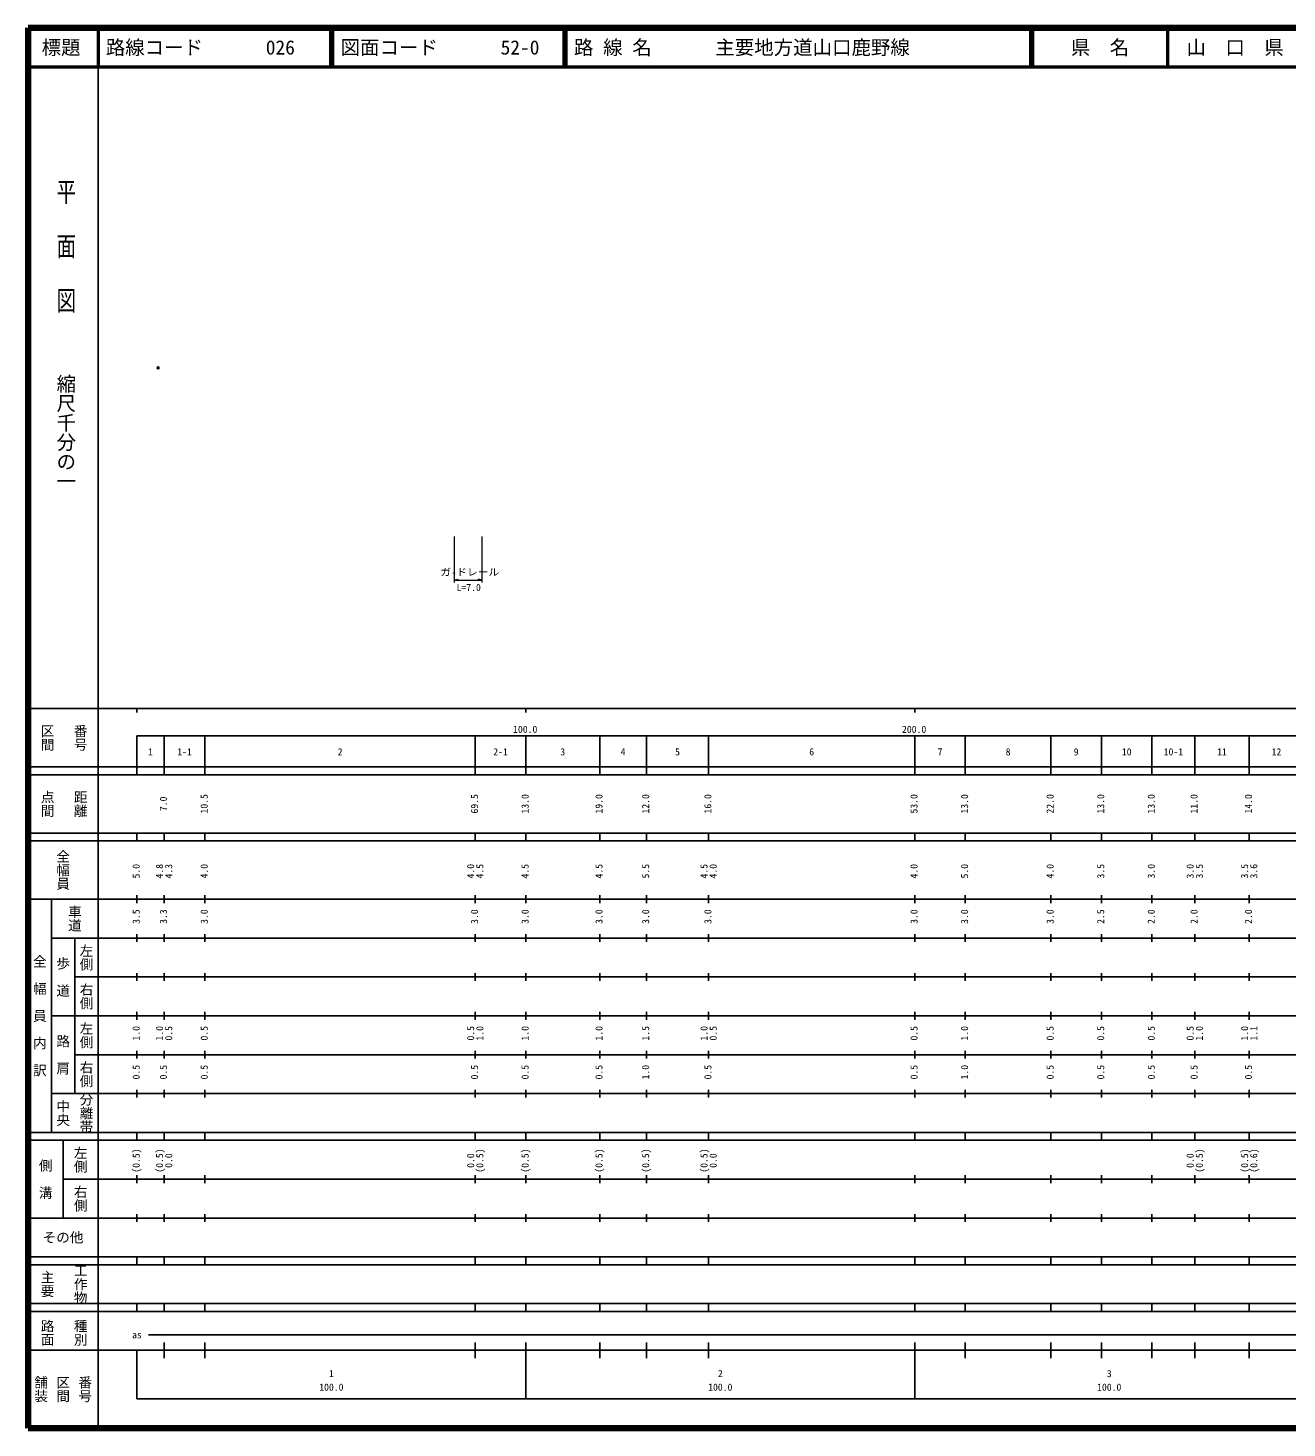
# Model space of a CAD drawing. Units: millimetres on the paper. Extents: x 40 to 680, y 20 to 380.
# Drawn here: x 40 to 363.7, y 20 to 380 of the extents above; entities that cross this region are included whole.
import ezdxf
from ezdxf.enums import TextEntityAlignment as Align

# ---------------------------------------------------------------- set-up
doc = ezdxf.new("R2010")
doc.units = ezdxf.units.MM
doc.header["$PDMODE"] = 32
doc.header["$PDSIZE"] = 0.5
doc.layers.add('M-OTRS', color=6, linetype='Continuous')
doc.layers.add('M-TTL-TXT', color=7, linetype='Continuous')
for name, color, linetype, lineweight in [('M-TTL', 2, 'Continuous', 140), ('M-TTL-BAND', 7, 'Continuous', 25), ('M-TTL-LINE', 7, 'Continuous', 50), ('旗揚げ', 7, 'Continuous', 13)]:
    doc.layers.add(name, color=color, linetype=linetype, lineweight=lineweight)
doc.styles.add('@ＭＳ ゴシック', font='')
doc.styles.add('ＭＳ ゴシック', font='')
doc.styles.get('@ＭＳ ゴシック').set_extended_font_data('@MS Gothic')
doc.styles.get('ＭＳ ゴシック').set_extended_font_data('MS Gothic')

msp = doc.modelspace()

# ---------------------------------------------------------------- linework, layer by layer
at = {"layer": 'M-OTRS'}
msp.add_point((73.46, 292.594), dxfattribs=at)
at = {"layer": 'M-TTL'}
for p, q in [((40, 380), (40, 20)), ((680, 380), (40, 380)), ((40, 20), (680, 20))]:
    msp.add_line(p, q, dxfattribs=at)
at = {"layer": 'M-TTL-BAND'}
for p, q in [((58, 370), (58, 20)), ((40, 205), (579, 205)), ((68, 205), (68, 204)), ((168, 205), (168, 204)), ((268, 205), (268, 204)), ((68, 198), (579, 198)), ((68, 198), (68, 188)), ((75, 188), (75, 198)), ((85.5, 188), (85.5, 198)), ((155, 188), (155, 198)), ((168, 188), (168, 198)), ((187, 188), (187, 198)), ((199, 188), (199, 198)), ((215, 188), (215, 198)), ((268, 188), (268, 198)), ((281, 188), (281, 198)), ((303, 188), (303, 198)), ((316, 188), (316, 198)), ((329, 188), (329, 198)), ((340, 188), (340, 198)), ((354, 188), (354, 198)), ((40, 190), (579, 190)), ((40, 188), (579, 188)), ((40, 173), (579, 173)), ((68, 171), (68, 173)), ((75, 171), (75, 173)), ((85.5, 171), (85.5, 173)), ((155, 171), (155, 173)), ((168, 171), (168, 173)), ((187, 171), (187, 173)), ((199, 171), (199, 173)), ((215, 171), (215, 173)), ((268, 171), (268, 173)), ((281, 171), (281, 173)), ((303, 171), (303, 173)), ((316, 171), (316, 173)), ((329, 171), (329, 173)), ((340, 171), (340, 173)), ((354, 171), (354, 173)), ((40, 171), (579, 171)), ((40, 156), (579, 156)), ((46, 96), (46, 156)), ((68, 155), (68, 157)), ((75, 155), (75, 157)), ((85.5, 155), (85.5, 157)), ((155, 155), (155, 157)), ((168, 155), (168, 157)), ((187, 155), (187, 157)), ((199, 155), (199, 157)), ((215, 155), (215, 157)), ((268, 155), (268, 157)), ((281, 155), (281, 157)), ((303, 155), (303, 157)), ((316, 155), (316, 157)), ((329, 155), (329, 157)), ((340, 155), (340, 157)), ((354, 155), (354, 157)), ((46, 146), (579, 146)), ((52, 146), (52, 106)), ((68, 145), (68, 147)), ((75, 145), (75, 147)), ((85.5, 145), (85.5, 147)), ((155, 145), (155, 147)), ((168, 145), (168, 147)), ((187, 145), (187, 147)), ((199, 145), (199, 147)), ((215, 145), (215, 147)), ((268, 145), (268, 147)), ((281, 145), (281, 147)), ((303, 145), (303, 147)), ((316, 145), (316, 147)), ((329, 145), (329, 147)), ((340, 145), (340, 147)), ((354, 145), (354, 147)), ((68, 135), (68, 137)), ((75, 135), (75, 137)), ((85.5, 135), (85.5, 137)), ((155, 135), (155, 137)), ((168, 135), (168, 137)), ((187, 135), (187, 137)), ((199, 135), (199, 137)), ((215, 135), (215, 137)), ((268, 135), (268, 137)), ((281, 135), (281, 137)), ((303, 135), (303, 137)), ((316, 135), (316, 137)), ((329, 135), (329, 137)), ((340, 135), (340, 137)), ((354, 135), (354, 137)), ((52, 136), (579, 136)), ((46, 126), (579, 126)), ((68, 125), (68, 127)), ((75, 125), (75, 127)), ((85.5, 125), (85.5, 127)), ((155, 125), (155, 127)), ((168, 125), (168, 127)), ((187, 125), (187, 127)), ((199, 125), (199, 127)), ((215, 125), (215, 127)), ((268, 125), (268, 127)), ((281, 125), (281, 127)), ((303, 125), (303, 127)), ((316, 125), (316, 127)), ((329, 125), (329, 127)), ((340, 125), (340, 127)), ((354, 125), (354, 127)), ((52, 116), (579, 116)), ((68, 115), (68, 117)), ((75, 115), (75, 117)), ((85.5, 115), (85.5, 117)), ((155, 115), (155, 117)), ((168, 115), (168, 117)), ((187, 115), (187, 117)), ((199, 115), (199, 117)), ((215, 115), (215, 117)), ((268, 115), (268, 117)), ((281, 115), (281, 117)), ((303, 115), (303, 117)), ((316, 115), (316, 117)), ((329, 115), (329, 117)), ((340, 115), (340, 117)), ((354, 115), (354, 117)), ((46, 106), (579, 106)), ((68, 105), (68, 107)), ((75, 105), (75, 107)), ((85.5, 105), (85.5, 107)), ((155, 105), (155, 107)), ((168, 105), (168, 107)), ((187, 105), (187, 107)), ((199, 105), (199, 107)), ((215, 105), (215, 107)), ((268, 105), (268, 107)), ((281, 105), (281, 107)), ((303, 105), (303, 107)), ((316, 105), (316, 107)), ((329, 105), (329, 107)), ((340, 105), (340, 107)), ((354, 105), (354, 107)), ((40, 96), (579, 96)), ((40, 94), (579, 94)), ((49, 94), (49, 74)), ((68, 94), (68, 96)), ((75, 94), (75, 96)), ((85.5, 94), (85.5, 96)), ((155, 94), (155, 96)), ((168, 94), (168, 96)), ((187, 94), (187, 96)), ((199, 94), (199, 96)), ((215, 94), (215, 96)), ((268, 94), (268, 96)), ((281, 94), (281, 96)), ((303, 94), (303, 96)), ((316, 94), (316, 96)), ((329, 94), (329, 96)), ((340, 94), (340, 96)), ((354, 94), (354, 96)), ((49, 84), (579, 84)), ((68, 83), (68, 85)), ((75, 83), (75, 85)), ((85.5, 83), (85.5, 85)), ((155, 83), (155, 85)), ((168, 83), (168, 85)), ((187, 83), (187, 85)), ((199, 83), (199, 85)), ((215, 83), (215, 85)), ((268, 83), (268, 85)), ((281, 83), (281, 85)), ((303, 83), (303, 85)), ((316, 83), (316, 85)), ((329, 83), (329, 85)), ((340, 83), (340, 85)), ((354, 83), (354, 85)), ((40, 74), (579, 74)), ((68, 73), (68, 75)), ((75, 73), (75, 75)), ((85.5, 73), (85.5, 75)), ((155, 73), (155, 75)), ((168, 73), (168, 75)), ((187, 73), (187, 75)), ((199, 73), (199, 75)), ((215, 73), (215, 75)), ((268, 73), (268, 75)), ((281, 73), (281, 75)), ((303, 73), (303, 75)), ((316, 73), (316, 75)), ((329, 73), (329, 75)), ((340, 73), (340, 75)), ((354, 73), (354, 75)), ((40, 64), (579, 64)), ((40, 62), (579, 62)), ((68, 62), (68, 64)), ((75, 62), (75, 64)), ((85.5, 62), (85.5, 64)), ((155, 62), (155, 64)), ((168, 62), (168, 64)), ((187, 62), (187, 64)), ((199, 62), (199, 64)), ((215, 62), (215, 64)), ((268, 62), (268, 64)), ((281, 62), (281, 64)), ((303, 62), (303, 64)), ((316, 62), (316, 64)), ((329, 62), (329, 64)), ((340, 62), (340, 64)), ((354, 62), (354, 64)), ((40, 52), (579, 52)), ((68, 50), (68, 52)), ((75, 50), (75, 52)), ((85.5, 50), (85.5, 52)), ((155, 50), (155, 52)), ((168, 50), (168, 52)), ((187, 50), (187, 52)), ((199, 50), (199, 52)), ((215, 50), (215, 52)), ((268, 50), (268, 52)), ((281, 50), (281, 52)), ((303, 50), (303, 52)), ((316, 50), (316, 52)), ((329, 50), (329, 52)), ((340, 50), (340, 52)), ((354, 50), (354, 52)), ((40, 50), (579, 50)), ((71, 44), (565, 44)), ((40, 40), (579, 40)), ((68, 40), (68, 27.5)), ((75, 38), (75, 42)), ((85.5, 38), (85.5, 42)), ((155, 38), (155, 42)), ((168, 27.5), (168, 42)), ((187, 38), (187, 42)), ((199, 38), (199, 42)), ((215, 38), (215, 42)), ((268, 27.5), (268, 42)), ((281, 38), (281, 42)), ((303, 38), (303, 42)), ((316, 38), (316, 42)), ((329, 38), (329, 42)), ((340, 38), (340, 42)), ((354, 38), (354, 42)), ((68, 27.5), (579, 27.5))]:
    msp.add_line(p, q, dxfattribs=at)
at = {"layer": 'M-TTL-LINE'}
for p, q in [((58, 380), (58, 370)), ((117.75, 380), (117.75, 370)), ((118.25, 380), (118.25, 370)), ((177.75, 380), (177.75, 370)), ((178.25, 380), (178.25, 370)), ((297.75, 380), (297.75, 370)), ((298.25, 380), (298.25, 370)), ((333, 380), (333, 370)), ((40, 370), (680, 370))]:
    msp.add_line(p, q, dxfattribs=at)
at = {"layer": '旗揚げ'}
for p, q in [((149.604, 249.238), (149.604, 237.381)), ((156.726, 249.238), (156.726, 237.381)), ((149.604, 237.982), (150.604, 238.232)), ((149.604, 237.982), (156.726, 237.982)), ((156.726, 237.982), (155.726, 238.232))]:
    msp.add_line(p, q, dxfattribs=at)

# ---------------------------------------------------------------- texts
at = {"layer": 'M-TTL-BAND', "style": '@ＭＳ ゴシック', "width": 1.4}
msp.add_text('平  面  図', height=3.666, rotation=270, dxfattribs=at).set_placement((49.777, 306.475), align=Align.MIDDLE_RIGHT)
at = {"layer": 'M-TTL-BAND', "style": '@ＭＳ ゴシック'}
msp.add_text('縮尺千分の一', height=3.666, rotation=270, dxfattribs=at).set_placement((49.777, 261.03), align=Align.MIDDLE_RIGHT)
for s, p in [('区間', (45, 197.5)), ('番号', (53.5, 197.5)), ('点間', (45, 180.5)), ('距離', (53.5, 180.5)), ('全幅員', (49, 163.5)), ('車道', (52, 151)), ('左側', (55, 141)), ('全\u3000幅\u3000員\u3000内\u3000訳', (43, 126)), ('歩\u3000道', (49, 136)), ('右側', (55, 131)), ('左側', (55, 121)), ('路\u3000肩', (49, 116)), ('右側', (55, 111)), ('分離帯', (55, 101)), ('中央', (49, 101)), ('左側', (53.5, 89)), ('側\u3000溝', (44.5, 84)), ('右側', (53.5, 79)), ('工作物', (53.5, 57)), ('主要', (45, 57)), ('路面', (45, 44.5)), ('種別', (53.5, 44.5)), ('舗装', (43.333, 30)), ('区間', (49, 30)), ('番号', (54.667, 30))]:
    msp.add_text(s, height=2.566, rotation=270, dxfattribs=at).set_placement(p, align=Align.MIDDLE_CENTER)
at = {"layer": 'M-TTL-BAND', "style": 'ＭＳ ゴシック'}
for s, p in [('100.0', (167.844, 198.195)), ('200.0', (267.844, 198.195)), ('1', (71.5, 192.405)), ('1-1', (80.25, 192.405)), ('2', (120.25, 192.405)), ('2-1', (161.5, 192.405)), ('3', (177.5, 192.405)), ('4', (193, 192.405)), ('5', (207, 192.405)), ('6', (241.5, 192.405)), ('7', (274.5, 192.405)), ('8', (292, 192.405)), ('9', (309.5, 192.405)), ('10', (322.5, 192.405)), ('10-1', (334.5, 192.405)), ('11', (347, 192.405)), ('12', (361, 192.405)), ('as', (68, 42.5)), ('1', (118, 32.523)), ('2', (218, 32.523)), ('3', (318, 32.523)), ('100.0', (118, 29.033)), ('100.0', (218, 29.033)), ('100.0', (318, 29.033))]:
    msp.add_text(s, height=1.833, dxfattribs=at).set_placement(p, align=Align.BOTTOM_CENTER)
for s, p in [('7.0', (76.264, 180.5)), ('10.5', (86.764, 180.5)), ('69.5', (156.264, 180.5)), ('13.0', (169.264, 180.5)), ('19.0', (188.264, 180.5)), ('12.0', (200.264, 180.5)), ('16.0', (216.264, 180.5)), ('53.0', (269.264, 180.5)), ('13.0', (282.264, 180.5)), ('22.0', (304.264, 180.5)), ('13.0', (317.264, 180.5)), ('13.0', (330.264, 180.5)), ('11.0', (341.264, 180.5)), ('14.0', (355.264, 180.5)), ('5.0', (69.264, 163.174)), ('4.8', (75.264, 163.174)), ('4.3', (77.634, 163.174)), ('4.0', (86.764, 163.174)), ('4.0', (155.264, 163.174)), ('4.5', (157.634, 163.174)), ('4.5', (169.264, 163.174)), ('4.5', (188.264, 163.174)), ('5.5', (200.264, 163.174)), ('4.5', (215.264, 163.174)), ('4.0', (217.634, 163.174)), ('4.0', (269.264, 163.174)), ('5.0', (282.264, 163.174)), ('4.0', (304.264, 163.174)), ('3.5', (317.264, 163.174)), ('3.0', (330.264, 163.174)), ('3.0', (340.264, 163.174)), ('3.5', (342.634, 163.174)), ('3.5', (354.264, 163.174)), ('3.6', (356.634, 163.174)), ('3.5', (69.264, 151.5)), ('3.3', (76.264, 151.5)), ('3.0', (86.764, 151.5)), ('3.0', (156.264, 151.5)), ('3.0', (169.264, 151.5)), ('3.0', (188.264, 151.5)), ('3.0', (200.264, 151.5)), ('3.0', (216.264, 151.5)), ('3.0', (269.264, 151.5)), ('3.0', (282.264, 151.5)), ('3.0', (304.264, 151.5)), ('2.5', (317.264, 151.5)), ('2.0', (330.264, 151.5)), ('2.0', (341.264, 151.5)), ('2.0', (355.264, 151.5)), ('1.0', (69.264, 121.5)), ('1.0', (75.264, 121.5)), ('0.5', (77.634, 121.5)), ('0.5', (86.764, 121.5)), ('0.5', (155.264, 121.5)), ('1.0', (157.634, 121.5)), ('1.0', (169.264, 121.5)), ('1.0', (188.264, 121.5)), ('1.5', (200.264, 121.5)), ('1.0', (215.264, 121.5)), ('0.5', (217.634, 121.5)), ('0.5', (269.264, 121.5)), ('1.0', (282.264, 121.5)), ('0.5', (304.264, 121.5)), ('0.5', (317.264, 121.5)), ('0.5', (330.264, 121.5)), ('0.5', (340.264, 121.5)), ('1.0', (342.634, 121.5)), ('1.0', (354.264, 121.5)), ('1.1', (356.634, 121.5)), ('0.5', (69.264, 111.5)), ('0.5', (76.264, 111.5)), ('0.5', (86.764, 111.5)), ('0.5', (156.264, 111.5)), ('0.5', (169.264, 111.5)), ('0.5', (188.264, 111.5)), ('1.0', (200.264, 111.5)), ('0.5', (216.264, 111.5)), ('0.5', (269.264, 111.5)), ('1.0', (282.264, 111.5)), ('0.5', (304.264, 111.5)), ('0.5', (317.264, 111.5)), ('0.5', (330.264, 111.5)), ('0.5', (341.264, 111.5)), ('0.5', (355.264, 111.5)), ('(0.5)', (69.264, 88.764)), ('(0.5)', (75.264, 88.764)), ('0.0', (77.634, 88.764)), ('0.0', (155.264, 88.764)), ('(0.5)', (157.634, 88.764)), ('(0.5)', (169.264, 88.764)), ('(0.5)', (188.264, 88.764)), ('(0.5)', (200.264, 88.764)), ('(0.5)', (215.264, 88.764)), ('0.0', (217.634, 88.764)), ('0.0', (340.264, 88.764)), ('(0.5)', (342.634, 88.764)), ('(0.5)', (354.264, 88.764)), ('(0.6)', (356.634, 88.764))]:
    msp.add_text(s, height=1.833, rotation=90, dxfattribs=at).set_placement(p, align=Align.BOTTOM_CENTER)
msp.add_text('その他', height=2.566, dxfattribs=at).set_placement((49, 69), align=Align.MIDDLE_CENTER)
at = {"layer": 'M-TTL-TXT', "style": 'ＭＳ ゴシック'}
for s, p in [('標題', (48.5, 375)), ('県\u3000名', (315.625, 375)), ('山\u3000口\u3000県', (350.375, 375))]:
    msp.add_text(s, height=3.666, dxfattribs=at).set_placement(p, align=Align.MIDDLE_CENTER)
for s, p in [('路線コード', (60, 375)), ('026', (101.142, 375)), ('図面コード', (120.38, 375)), ('52-0', (161.521, 375)), ('路 線 名', (180.38, 375)), ('主要地方道山口鹿野線', (216.734, 375))]:
    msp.add_text(s, height=3.666, dxfattribs=at).set_placement(p, align=Align.MIDDLE_LEFT)
at = {"layer": '旗揚げ', "style": 'ＭＳ ゴシック', "width": 1.1}
msp.add_text('ガ-ドレール', height=1.833, dxfattribs=at).set_placement((146.018, 238.613), align=Align.BOTTOM_LEFT)
at = {"layer": '旗揚げ', "style": 'ＭＳ ゴシック'}
msp.add_text('L=7.0', height=1.833, dxfattribs=at).set_placement((150.198, 234.672), align=Align.BOTTOM_LEFT)

doc.saveas('drawing.dxf')
